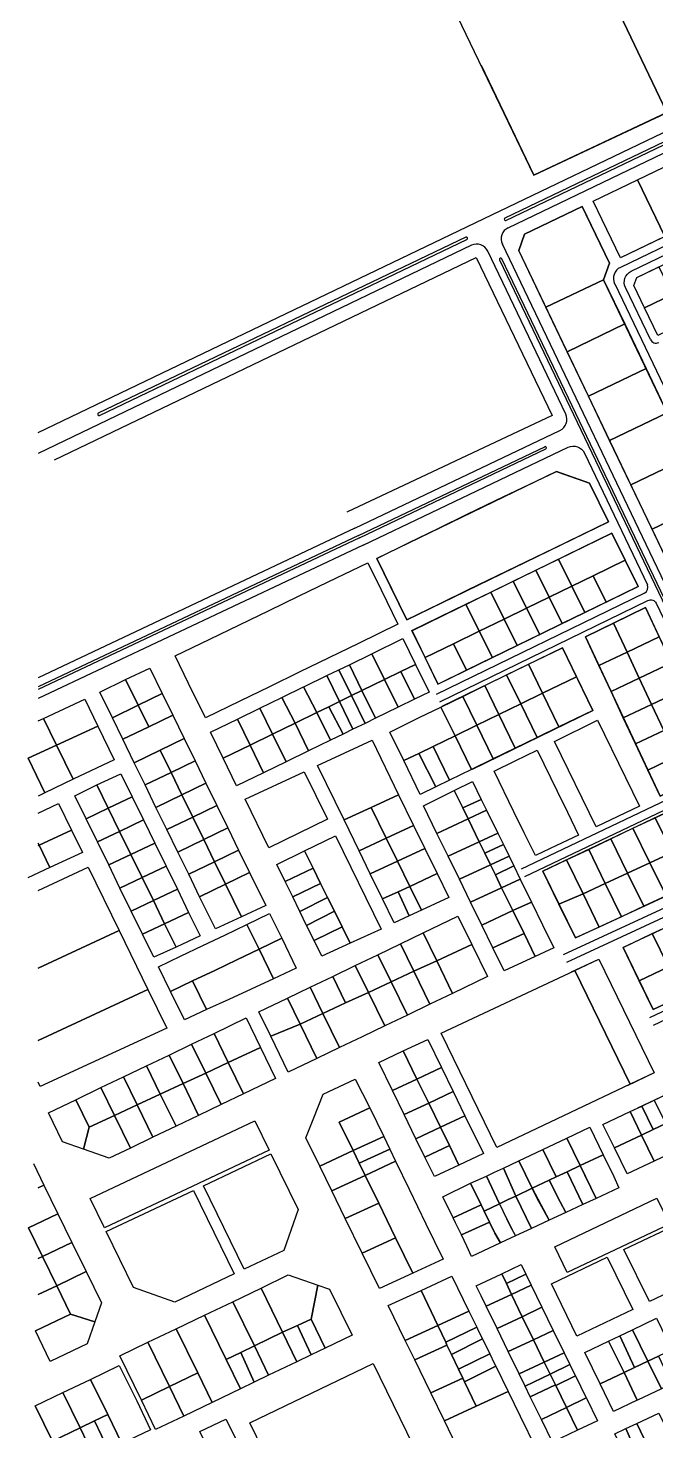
# Model space of a CAD drawing. Header units: metres. Extents: x 678805 to 1359287, y 2747329 to 5497370.
# Drawn here: x 678805 to 679315, y 2747953 to 2749093 of the extents above; entities that cross this region are included whole.
import ezdxf

# ---------------------------------------------------------------- set-up
doc = ezdxf.new("R2010")
doc.units = ezdxf.units.M
for name, color, linetype in [('00_XREF_TWQ_URBAN CONTEXT', 7, 'Continuous'), ('XREF_MON_EIT SUPPORT$0$02-L-Material Change', 253, 'Continuous'), ('XREF_MON_EIT SUPPORT$0$L-Límite Acera', 9, 'Continuous'), ('XREF_MON_EIT SUPPORT$0$L-Límite Parcela', 5, 'Continuous'), ('XREF_MON_URBAN CONTEXT$0$Parcel', 7, 'Continuous'), ('XREF_MON_URBAN CONTEXT$0$XREF_MON_EIT SUPPORT', 7, 'Continuous')]:
    doc.layers.add(name, color=color, linetype=linetype)

# ---------------------------------------------------------------- blocks, each defined once
blk = doc.blocks.new('XREF_MON_EIT SUPPORT')
at = {"layer": 'XREF_MON_EIT SUPPORT$0$02-L-Material Change', "color": 254}
blk.add_arc((679161.1, 2748922.3), 1, 295.5855, 115.5855, dxfattribs=at)
at = {"layer": 'XREF_MON_EIT SUPPORT$0$L-Límite Acera'}
for p, q in [((679524.1, 2749013), (679286.5, 2748898.7)), ((679356.3, 2748571.3), (679190.5, 2748917.6)), ((679281.8, 2748885.4), (679418.1, 2748600.9)), ((679070.5, 2748686.7), (678812.9, 2748565.3)), ((679073.4, 2748680.8), (678812.9, 2748558)), ((679074.3, 2748679), (678812.9, 2748555.8)), ((679077.2, 2748673), (678812.9, 2748548.5)), ((679306.1, 2748634.1), (679136.6, 2748551.6))]:
    blk.add_line(p, q, dxfattribs=at)
for points in [[(679188.7, 2748944.6), (679941.7, 2749305.6, 0.413752), (679946.4, 2749319), (679773.4, 2749681.3)], [(679192.1, 2748937.4, 0.414072), (679193.4, 2748936.9), (679944.9, 2749296.7, 0.413894), (679945.3, 2749298), (679945.3, 2749298, 0.414533), (679944, 2749298.5), (679192.6, 2748938.7, 0.414356), (679192.1, 2748937.4), (679192.1, 2748937.4)], [(679195.2, 2748930.9), (679552.3, 2749102.1, -0.414301), (679558.9, 2749099.7), (679582.8, 2749049.8, -0.414214), (679580.5, 2749043.1), (679527.7, 2749017.9)], [(679310.9, 2748840), (679290.6, 2748882.3, -0.413781), (679295.3, 2748895.6), (679514.7, 2749001.1, -0.414646), (679528, 2748996.4), (679548.5, 2748953.8)], [(679070.5, 2748686.7), (679237.3, 2748766.2, 0.414714), (679242, 2748779.5), (679178.6, 2748911.9, 0.414343), (679165.3, 2748916.6), (678812.9, 2748747.6)], [(679160.7, 2748923.2), (678861.9, 2748780.2, 0.414356), (678861.5, 2748778.8), (678861.5, 2748778.8)], [(678861.5, 2748778.8, 0.414072), (678862.8, 2748778.4), (679161.6, 2748921.4)], [(679188.2, 2748904.9), (679638.9, 2747963.6, 0.412975), (679640.3, 2747963.1), (679640.3, 2747963.1, 0.415453), (679640.7, 2747964.4), (679190, 2748905.7)], [(679310.9, 2748840, 0.414214), (679317.6, 2748837.6)], [(679077.2, 2748673), (679243.9, 2748752.5, -0.413714), (679257.2, 2748747.8), (679308.4, 2748640.8)], [(679139.5, 2748545.7), (679308.9, 2748628.1, -0.41606), (679315.6, 2748625.8), (679377.3, 2748496.9, -0.415122), (679375, 2748490.2), (679205.8, 2748409.8)], [(679208.7, 2748403.9), (679377.9, 2748484.2, -0.413305), (679384.5, 2748481.9), (679409.4, 2748429.8, -0.418094), (679404.6, 2748416.4), (679239.9, 2748340.2)], [(679242.8, 2748334.3), (679407.7, 2748410.6, -0.410344), (679420.9, 2748405.8), (679443.9, 2748357.8, -0.415536), (679441.6, 2748351.1), (679310.2, 2748288.9)], [(679326.4, 2748163.2), (679493.6, 2748242.4, 0.41547), (679496, 2748249), (679451.1, 2748342.8, 0.412893), (679444.5, 2748345.1), (679313, 2748282.9)]]:
    blk.add_lwpolyline(points, format="xyb", dxfattribs=at)
for points in [[(678812.9, 2748764.5), (679188.7, 2748944.6)], [(679073.4, 2748680.8), (679224.9, 2748753)], [(679074.3, 2748679), (679225.7, 2748751.2)]]:
    blk.add_lwpolyline(points, dxfattribs=at)
for centre, radius, start, end in [((679199.5, 2748921.9), 10, 115.6133, 205.588), ((679189.1, 2748905.3), 1, 25.588, 205.588), ((679290.8, 2748889.7), 10, 115.6807, 205.5961), ((679225.3, 2748752.1), 1, 295.4902, 115.4902), ((679303.9, 2748638.6), 5, 295.949, 25.588)]:
    blk.add_arc(centre, radius, start, end, dxfattribs=at)
at = {"layer": 'XREF_MON_EIT SUPPORT$0$L-Límite Parcela'}
for points in [[(679173.1, 2749062.9), (679216.1, 2748973.7), (679449.3, 2749083.1), (679406.3, 2749171.1)], [(679297.3, 2748883.9), (679299.7, 2748890.5), (679516.1, 2748994.2), (679522.8, 2748991.9)], [(679258.6, 2748941.4), (679255.4, 2748948.2), (679208.5, 2748925.7), (679203.8, 2748912.4)], [(679413.2, 2748595.6), (679272.8, 2748888.7), (679277.5, 2748902.1), (679258.6, 2748941.4)], [(678826.2, 2748742.4), (679169.1, 2748906.8), (679230.9, 2748778.4)], [(679413.2, 2748595.6), (679375.3, 2748577.5), (679362, 2748582.2), (679203.8, 2748912.4)], [(679230.9, 2748778.4), (679064.1, 2748699.8)], [(679166.1, 2748491.1), (679264.1, 2748538.8), (679239.3, 2748589.5), (679141.3, 2748541.9)], [(679246.7, 2748326.3), (679268.9, 2748336.8), (679314, 2748244.3), (679291.9, 2748233.8)], [(679300.7, 2748215.8), (679373.1, 2748250), (679397.7, 2748261.7), (679417.3, 2748221.6), (679392.7, 2748209.9), (679323.9, 2748177.4)]]:
    blk.add_lwpolyline(points, dxfattribs=at)
for points in [[(679264.4, 2748952.5), (679543.9, 2749086.7), (679557.2, 2749082.1), (679575.1, 2749044.7), (679286.5, 2748906.4)], [(679112.7, 2748612.3), (679276.8, 2748692.1), (679261.4, 2748723.5), (679234.5, 2748732.8), (679088.3, 2748662.2)], [(679301, 2748639.4), (679279.4, 2748682.7), (679117, 2748603.5), (679138.1, 2748560.1)], [(679258, 2748598.6), (679318.8, 2748469), (679367.9, 2748492.3), (679306.9, 2748622.4)], [(679249.9, 2748353.9), (679381.4, 2748414.7), (679390.8, 2748441.1), (679372.7, 2748479.1), (679223.4, 2748408.1)], [(679433.1, 2748352.5), (679420, 2748379.3), (679383.5, 2748390.5), (679288.6, 2748346.1), (679313.2, 2748295.7)]]:
    blk.add_lwpolyline(points, close=True, dxfattribs=at)
blk = doc.blocks.new('XREF_MON_URBAN CONTEXT')
at = {"layer": 'XREF_MON_URBAN CONTEXT$0$Parcel'}
for points in [[(679324.3, 2749024.4), (679239.1, 2749202.6), (679362.9, 2749259.9), (679449.3, 2749083.1), (679324.3, 2749024.4)], [(679324.3, 2749024.4), (679216.1, 2748973.7), (679130.1, 2749152.2), (679239.1, 2749202.6), (679324.3, 2749024.4)], [(679358.7, 2748941), (679322.6, 2748923.7), (679300.4, 2748969.8), (679336.5, 2748987.2), (679358.7, 2748941)], [(679322.6, 2748923.7), (679286.5, 2748906.4), (679264.4, 2748952.5), (679300.4, 2748969.8), (679322.6, 2748923.7)], [(679272.8, 2748888.7), (679225.9, 2748866.3), (679203.8, 2748912.4), (679208.5, 2748925.7), (679255.4, 2748948.2), (679277.5, 2748902.1), (679272.8, 2748888.7)], [(679328.5, 2748876.6), (679306, 2748865.8), (679297.3, 2748883.9), (679299.7, 2748890.5), (679317.7, 2748899.2), (679328.5, 2748876.6)], [(679290.1, 2748852.7), (679243.2, 2748830.2), (679225.9, 2748866.3), (679272.8, 2748888.7), (679290.1, 2748852.7)], [(679339.3, 2748854.1), (679316.8, 2748843.3), (679306, 2748865.8), (679328.5, 2748876.6), (679339.3, 2748854.1)], [(679307.4, 2748816.6), (679260.5, 2748794.1), (679243.2, 2748830.2), (679290.1, 2748852.7), (679307.4, 2748816.6)], [(679324.6, 2748780.5), (679277.7, 2748758.1), (679260.5, 2748794.1), (679307.4, 2748816.6), (679324.6, 2748780.5)], [(679341.9, 2748744.5), (679295, 2748722), (679277.7, 2748758.1), (679324.6, 2748780.5), (679341.9, 2748744.5)], [(679359.2, 2748708.4), (679312.3, 2748685.9), (679295, 2748722), (679341.9, 2748744.5), (679359.2, 2748708.4)], [(679139.2, 2748625.2), (679112.7, 2748612.3), (679099.4, 2748639.5), (679088.3, 2748662.2), (679114.8, 2748675.1), (679138.3, 2748686.6), (679161.8, 2748698.1), (679185.3, 2748709.6), (679234.5, 2748732.8), (679235.8, 2748732.3), (679261.4, 2748723.5), (679276.8, 2748692.1), (679232.2, 2748670.4), (679209.7, 2748659.5), (679186.2, 2748648.1), (679162.7, 2748636.6), (679139.2, 2748625.2)], [(679376.5, 2748672.3), (679329.6, 2748649.8), (679312.3, 2748685.9), (679359.2, 2748708.4), (679376.5, 2748672.3)], [(679290.3, 2748660.9), (679264.3, 2748648.2), (679246.9, 2748639.7), (679236, 2748661.6), (679279.4, 2748682.7), (679290.3, 2748660.9)], [(678977.1, 2748546.3), (678949, 2748532.6), (678935.3, 2748560.6), (678924.3, 2748583.1), (678952.5, 2748596.7), (678976.6, 2748608.3), (679000.7, 2748619.9), (679024.8, 2748631.6), (679048.9, 2748643.2), (679081.1, 2748658.7), (679091.9, 2748636.8), (679105.5, 2748608.8), (679073.4, 2748593.1), (679049.3, 2748581.4), (679025.2, 2748569.7), (679001.2, 2748558), (678977.1, 2748546.3)], [(679228.5, 2748630.8), (679210.2, 2748621.9), (679199.3, 2748643.8), (679217.6, 2748652.7), (679228.5, 2748630.8)], [(679246.9, 2748639.7), (679228.5, 2748630.8), (679217.6, 2748652.7), (679236, 2748661.6), (679246.9, 2748639.7)], [(679274.9, 2748626.7), (679264.3, 2748648.2), (679290.3, 2748660.9), (679301, 2748639.4), (679274.9, 2748626.7)], [(679210.2, 2748621.9), (679191.9, 2748613), (679181, 2748634.9), (679199.3, 2748643.8), (679210.2, 2748621.9)], [(679274.9, 2748626.7), (679257.5, 2748618.3), (679246.9, 2748639.7), (679264.3, 2748648.2), (679274.9, 2748626.7)], [(679191.9, 2748613), (679171.7, 2748603.2), (679160.8, 2748625.1), (679181, 2748634.9), (679191.9, 2748613)], [(679239.2, 2748609.3), (679220.9, 2748600.4), (679210.2, 2748621.9), (679228.5, 2748630.8), (679239.2, 2748609.3)], [(679257.5, 2748618.3), (679239.2, 2748609.3), (679228.5, 2748630.8), (679246.9, 2748639.7), (679257.5, 2748618.3)], [(679171.7, 2748603.2), (679150.6, 2748592.9), (679127.6, 2748581.7), (679116.9, 2748603.7), (679139.7, 2748614.8), (679160.8, 2748625.1), (679171.7, 2748603.2)], [(679220.9, 2748600.4), (679202.5, 2748591.5), (679191.9, 2748613), (679210.2, 2748621.9), (679220.9, 2748600.4)], [(679318.1, 2748598.6), (679291.9, 2748586.2), (679280.8, 2748609.7), (679306.9, 2748622.4), (679318.1, 2748598.6)], [(679202.5, 2748591.5), (679182.4, 2748581.7), (679171.7, 2748603.2), (679191.9, 2748613), (679202.5, 2748591.5)], [(679291.9, 2748586.2), (679268.9, 2748575.3), (679258, 2748598.6), (679280.8, 2748609.7), (679291.9, 2748586.2)], [(679119.9, 2748576.1), (679108, 2748570.3), (679094.6, 2748563.8), (679084.4, 2748584.8), (679109.6, 2748597.1), (679119.9, 2748576.1)], [(679182.4, 2748581.7), (679161.3, 2748571.4), (679150.6, 2748592.9), (679171.7, 2748603.2), (679182.4, 2748581.7)], [(679328, 2748577.4), (679301.8, 2748564.9), (679291.9, 2748586.2), (679318.1, 2748598.6), (679328, 2748577.4)], [(679094.6, 2748563.8), (679076.3, 2748554.9), (679066.1, 2748575.9), (679084.4, 2748584.8), (679094.6, 2748563.8)], [(679161.3, 2748571.4), (679138.2, 2748560.2), (679127.6, 2748581.7), (679150.6, 2748592.9), (679161.3, 2748571.4)], [(679250.7, 2748566.1), (679223.2, 2748552.7), (679211.6, 2748576.3), (679239.3, 2748589.5), (679250.7, 2748566.1)], [(679301.8, 2748564.9), (679278.9, 2748554), (679268.9, 2748575.3), (679291.9, 2748586.2), (679301.8, 2748564.9)], [(678913.9, 2748552.4), (678894.4, 2748543), (678884.1, 2748564), (678903.7, 2748573.2), (678913.9, 2748552.4)], [(679076.3, 2748554.9), (679067.8, 2748550.8), (679057.6, 2748571.8), (679066.1, 2748575.9), (679076.3, 2748554.9)], [(679118.9, 2748547.8), (679108, 2748570.3), (679119.9, 2748576.1), (679130.9, 2748553.6), (679118.9, 2748547.8)], [(679223.2, 2748552.7), (679205.4, 2748544), (679193.9, 2748567.6), (679211.6, 2748576.3), (679223.2, 2748552.7)], [(679338, 2748556.1), (679311.8, 2748543.7), (679301.8, 2748564.9), (679328, 2748577.4), (679338, 2748556.1)], [(678894.4, 2748543), (678873.3, 2748532.8), (678863.1, 2748553.6), (678884.1, 2748564), (678894.4, 2748543)], [(679058, 2748546), (679049.4, 2748541.8), (679039.7, 2748537.1), (679028.8, 2748557.8), (679029.5, 2748558.1), (679047.8, 2748567), (679058, 2748546)], [(679067.8, 2748550.8), (679058, 2748546), (679047.8, 2748567), (679057.6, 2748571.8), (679067.8, 2748550.8)], [(679105.7, 2748541.3), (679105.6, 2748541.3), (679087.3, 2748532.4), (679076.3, 2748554.9), (679094.6, 2748563.8), (679105.7, 2748541.3)], [(679118.9, 2748547.8), (679105.7, 2748541.3), (679094.6, 2748563.8), (679108, 2748570.3), (679118.9, 2748547.8)], [(679205.4, 2748544), (679187.6, 2748535.4), (679176.1, 2748558.9), (679193.9, 2748567.6), (679205.4, 2748544)], [(679236.5, 2748525.4), (679223.2, 2748552.7), (679250.7, 2748566.1), (679264.1, 2748538.8), (679236.5, 2748525.4)], [(679311.8, 2748543.7), (679288.8, 2748532.8), (679278.9, 2748554), (679301.8, 2748564.9), (679311.8, 2748543.7)], [(678922.4, 2748534.9), (678902.9, 2748525.5), (678894.4, 2748543), (678913.9, 2748552.4), (678922.4, 2748534.9)], [(679039.7, 2748537.1), (679021.9, 2748528.4), (679011.2, 2748549.2), (679011.6, 2748549.4), (679028.8, 2748557.8), (679039.7, 2748537.1)], [(679078.8, 2748528.2), (679069, 2748523.5), (679058, 2748546), (679067.8, 2748550.8), (679078.8, 2748528.2)], [(679087.3, 2748532.4), (679078.8, 2748528.2), (679067.8, 2748550.8), (679076.3, 2748554.9), (679087.3, 2748532.4)], [(679169.8, 2748526.7), (679152, 2748518.1), (679140.5, 2748541.5), (679158.3, 2748550.2), (679169.8, 2748526.7)], [(679187.6, 2748535.4), (679169.8, 2748526.7), (679158.3, 2748550.2), (679176.1, 2748558.9), (679187.6, 2748535.4)], [(679236.5, 2748525.4), (679218.7, 2748516.7), (679205.4, 2748544), (679223.2, 2748552.7), (679236.5, 2748525.4)], [(679348, 2748534.9), (679321.8, 2748522.4), (679311.8, 2748543.7), (679338, 2748556.1), (679348, 2748534.9)], [(678861.4, 2748526.1), (678827.8, 2748510.5), (678817.2, 2748532.3), (678850.8, 2748547.8), (678861.4, 2748526.1)], [(678902.9, 2748525.5), (678881.9, 2748515.3), (678873.3, 2748532.8), (678894.4, 2748543), (678902.9, 2748525.5)], [(679003.6, 2748519.5), (678985.3, 2748510.6), (678975, 2748531.6), (678993.3, 2748540.5), (679003.6, 2748519.5)], [(679021.9, 2748528.4), (679003.6, 2748519.5), (678993.3, 2748540.5), (679011.2, 2748549.2), (679021.9, 2748528.4)], [(679060.9, 2748519.5), (679050.8, 2748514.6), (679039.7, 2748537.1), (679049.4, 2748541.8), (679060.9, 2748519.5)], [(679069, 2748523.5), (679060.9, 2748519.5), (679049.4, 2748541.8), (679058, 2748546), (679069, 2748523.5)], [(679152, 2748518.1), (679134.2, 2748509.4), (679122.5, 2748503.8), (679110.3, 2748498), (679098.9, 2748521.2), (679122.8, 2748532.9), (679140.5, 2748541.5), (679152, 2748518.1)], [(679218.7, 2748516.7), (679200.9, 2748508.1), (679187.6, 2748535.4), (679205.4, 2748544), (679218.7, 2748516.7)], [(679321.8, 2748522.4), (679298.8, 2748511.5), (679288.8, 2748532.8), (679311.8, 2748543.7), (679321.8, 2748522.4)], [(678931.7, 2748515.9), (678912.2, 2748506.5), (678891.1, 2748496.3), (678881.9, 2748515.3), (678902.9, 2748525.5), (678922.4, 2748534.9), (678931.7, 2748515.9)], [(678985.3, 2748510.6), (678963.4, 2748500), (678953.1, 2748521), (678975, 2748531.6), (678985.3, 2748510.6)], [(679032.9, 2748505.9), (679014.6, 2748497), (679003.6, 2748519.5), (679021.9, 2748528.4), (679032.9, 2748505.9)], [(679050.8, 2748514.6), (679032.9, 2748505.9), (679021.9, 2748528.4), (679039.7, 2748537.1), (679050.8, 2748514.6)], [(679200.9, 2748508.1), (679183.1, 2748499.4), (679169.8, 2748526.7), (679187.6, 2748535.4), (679200.9, 2748508.1)], [(679302, 2748461), (679266.8, 2748444.3), (679232.9, 2748513.6), (679267.9, 2748530.9), (679302, 2748461)], [(678841.4, 2748482.8), (678827.8, 2748510.5), (678861.4, 2748526.1), (678874.8, 2748498.6), (678841.4, 2748482.8)], [(678940.6, 2748497.7), (678921.1, 2748488.3), (678912.2, 2748506.5), (678931.7, 2748515.9), (678940.6, 2748497.7)], [(679014.6, 2748497), (678996.3, 2748488.1), (678985.3, 2748510.6), (679003.6, 2748519.5), (679014.6, 2748497)], [(679165.4, 2748490.7), (679147.6, 2748482.1), (679134.2, 2748509.4), (679152, 2748518.1), (679165.4, 2748490.7)], [(679183.1, 2748499.4), (679165.4, 2748490.7), (679152, 2748518.1), (679169.8, 2748526.7), (679183.1, 2748499.4)], [(679331.7, 2748501.2), (679308.8, 2748490.2), (679298.8, 2748511.5), (679321.8, 2748522.4), (679331.7, 2748501.2)], [(678841.4, 2748482.8), (678818.5, 2748471.9), (678804.9, 2748499.9), (678827.8, 2748510.5), (678841.4, 2748482.8)], [(678921.1, 2748488.3), (678900, 2748478.2), (678891.1, 2748496.3), (678912.2, 2748506.5), (678921.1, 2748488.3)], [(678996.3, 2748488.1), (678974.4, 2748477.4), (678963.4, 2748500), (678985.3, 2748510.6), (678996.3, 2748488.1)], [(679106.1, 2748470.3), (679083.8, 2748459.9), (679061.8, 2748449.8), (679040.2, 2748494), (679084.5, 2748514.5), (679106.1, 2748470.3)], [(679147.6, 2748482.1), (679136.5, 2748476.7), (679122.5, 2748503.8), (679134.2, 2748509.4), (679147.6, 2748482.1)], [(679234.6, 2748429), (679217.3, 2748420.8), (679208.2, 2748439.2), (679199.9, 2748456.4), (679183.8, 2748489.4), (679201, 2748497.9), (679218.7, 2748506.6), (679235.1, 2748473.1), (679243.5, 2748456), (679252.5, 2748437.5), (679234.6, 2748429)], [(678949.4, 2748479.6), (678929.9, 2748470.2), (678921.1, 2748488.3), (678940.6, 2748497.7), (678949.4, 2748479.6)], [(679136.5, 2748476.7), (679123.7, 2748470.5), (679110.3, 2748498), (679122.5, 2748503.8), (679136.5, 2748476.7)], [(679341.7, 2748479.9), (679318.8, 2748469), (679308.8, 2748490.2), (679331.7, 2748501.2), (679341.7, 2748479.9)], [(678889.5, 2748468.5), (678870, 2748459.3), (678860.7, 2748478.2), (678880.3, 2748487.3), (678889.5, 2748468.5)], [(678929.9, 2748470.2), (678908.8, 2748460), (678900, 2748478.2), (678921.1, 2748488.3), (678929.9, 2748470.2)], [(679048.2, 2748450.3), (679000.5, 2748427), (678981.2, 2748466.7), (679029.3, 2748489), (679048.2, 2748450.3)], [(678870, 2748459.3), (678852, 2748450.7), (678842.9, 2748469.5), (678860.7, 2748478.2), (678870, 2748459.3)], [(678938.8, 2748452), (678917.7, 2748441.9), (678908.8, 2748460), (678929.9, 2748470.2), (678938.8, 2748452)], [(678958.3, 2748461.4), (678938.8, 2748452), (678929.9, 2748470.2), (678949.4, 2748479.6), (678958.3, 2748461.4)], [(679118.3, 2748445.3), (679096, 2748435), (679083.8, 2748459.9), (679106.1, 2748470.3), (679118.3, 2748445.3)], [(679158.3, 2748459.6), (679162.6, 2748450.6), (679137.3, 2748438.9), (679126.4, 2748461.2), (679151.4, 2748473.7), (679158.3, 2748459.6)], [(679173.3, 2748466.5), (679158.3, 2748459.6), (679151.4, 2748473.7), (679166.3, 2748480.9), (679173.3, 2748466.5)], [(678879.2, 2748440.5), (678861.2, 2748432), (678852, 2748450.7), (678870, 2748459.3), (678879.2, 2748440.5)], [(678898.7, 2748449.8), (678879.2, 2748440.5), (678870, 2748459.3), (678889.5, 2748468.5), (678898.7, 2748449.8)], [(678967.2, 2748443.3), (678947.7, 2748433.9), (678938.8, 2748452), (678958.3, 2748461.4), (678967.2, 2748443.3)], [(679096, 2748435), (679074, 2748424.8), (679061.8, 2748449.8), (679083.8, 2748459.9), (679096, 2748435)], [(679177.7, 2748457.6), (679162.6, 2748450.6), (679158.3, 2748459.6), (679173.3, 2748466.5), (679177.7, 2748457.6)], [(679346.6, 2748431.7), (679328.5, 2748423.3), (679314.8, 2748451.5), (679332.8, 2748460.1), (679346.6, 2748431.7)], [(678907.8, 2748431), (678888.3, 2748421.7), (678879.2, 2748440.5), (678898.7, 2748449.8), (678907.8, 2748431)], [(678947.7, 2748433.9), (678926.6, 2748423.7), (678917.7, 2748441.9), (678938.8, 2748452), (678947.7, 2748433.9)], [(679171.7, 2748432), (679146.4, 2748420.3), (679137.3, 2748438.9), (679162.6, 2748450.6), (679171.7, 2748432)], [(679186.8, 2748439), (679171.7, 2748432), (679162.6, 2748450.6), (679177.7, 2748457.6), (679186.8, 2748439)], [(679328.5, 2748423.3), (679310.4, 2748414.9), (679296.7, 2748443), (679314.8, 2748451.5), (679328.5, 2748423.3)], [(678822.6, 2748411.1), (678813.7, 2748429.3), (678840.2, 2748441.6), (678849.1, 2748423.3), (678822.6, 2748411.1)], [(678888.3, 2748421.7), (678870.4, 2748413.2), (678861.2, 2748432), (678879.2, 2748440.5), (678888.3, 2748421.7)], [(678976, 2748425.2), (678956.5, 2748415.7), (678947.7, 2748433.9), (678967.2, 2748443.3), (678976, 2748425.2)], [(679066.8, 2748349.6), (679060.1, 2748363), (679053.9, 2748375.6), (679048.2, 2748386.9), (679042.6, 2748398.2), (679036.5, 2748410.6), (679029.5, 2748424.6), (679054.8, 2748436.9), (679091.8, 2748361.1), (679066.8, 2748349.6)], [(679127.4, 2748426.6), (679105.1, 2748416.3), (679096, 2748435), (679118.3, 2748445.3), (679127.4, 2748426.6)], [(679191.3, 2748429.7), (679176.2, 2748422.8), (679171.7, 2748432), (679186.8, 2748439), (679191.3, 2748429.7)], [(679310.4, 2748414.9), (679292.3, 2748406.6), (679278.7, 2748434.4), (679296.7, 2748443), (679310.4, 2748414.9)], [(678917, 2748412.2), (678897.5, 2748403), (678888.3, 2748421.7), (678907.8, 2748431), (678917, 2748412.2)], [(678956.5, 2748415.7), (678935.4, 2748405.6), (678926.6, 2748423.7), (678947.7, 2748433.9), (678956.5, 2748415.7)], [(678984.9, 2748407), (678965.4, 2748397.6), (678956.5, 2748415.7), (678976, 2748425.2), (678984.9, 2748407)], [(679036.5, 2748410.6), (679013.9, 2748399.8), (679007.1, 2748413.7), (679029.5, 2748424.6), (679036.5, 2748410.6)], [(679105.1, 2748416.3), (679083.1, 2748406.1), (679074, 2748424.8), (679096, 2748435), (679105.1, 2748416.3)], [(679137.4, 2748406.2), (679115.1, 2748395.8), (679105.1, 2748416.3), (679127.4, 2748426.6), (679137.4, 2748406.2)], [(679176.2, 2748422.8), (679180.8, 2748413.4), (679155.5, 2748401.7), (679146.4, 2748420.3), (679171.7, 2748432), (679176.2, 2748422.8)], [(679195.9, 2748420.3), (679180.8, 2748413.4), (679176.2, 2748422.8), (679191.3, 2748429.7), (679195.9, 2748420.3)], [(679274.2, 2748398.2), (679256.1, 2748389.8), (679242.6, 2748417.3), (679260.7, 2748425.8), (679274.2, 2748398.2)], [(679292.3, 2748406.6), (679274.2, 2748398.2), (679260.7, 2748425.8), (679278.7, 2748434.4), (679292.3, 2748406.6)], [(678897.5, 2748403), (678879.5, 2748394.4), (678870.4, 2748413.2), (678888.3, 2748421.7), (678897.5, 2748403)], [(678965.4, 2748397.6), (678944.3, 2748387.4), (678935.4, 2748405.6), (678956.5, 2748415.7), (678965.4, 2748397.6)], [(679115.1, 2748395.8), (679105.7, 2748391.5), (679093.1, 2748385.6), (679083.1, 2748406.1), (679105.1, 2748416.3), (679115.1, 2748395.8)], [(679184.9, 2748405.1), (679189.9, 2748394.7), (679164.6, 2748383), (679155.5, 2748401.7), (679180.8, 2748413.4), (679184.9, 2748405.1)], [(679199.7, 2748412.6), (679184.9, 2748405.1), (679180.8, 2748413.4), (679195.9, 2748420.3), (679199.7, 2748412.6)], [(679256.1, 2748389.8), (679236.5, 2748381.4), (679223.4, 2748408.1), (679242.6, 2748417.3), (679256.1, 2748389.8)], [(679323.6, 2748388), (679305.5, 2748379.6), (679292.3, 2748406.6), (679310.4, 2748414.9), (679323.6, 2748388)], [(679341.7, 2748396.3), (679323.6, 2748388), (679310.4, 2748414.9), (679328.5, 2748423.3), (679341.7, 2748396.3)], [(678906.7, 2748384.2), (678888.7, 2748375.7), (678879.5, 2748394.4), (678897.5, 2748403), (678906.7, 2748384.2)], [(678926.2, 2748393.5), (678906.7, 2748384.2), (678897.5, 2748403), (678917, 2748412.2), (678926.2, 2748393.5)], [(678978.3, 2748371.1), (678965.4, 2748397.6), (678984.9, 2748407), (678998, 2748380.2), (678978.3, 2748371.1)], [(679042.6, 2748398.2), (679020, 2748387.2), (679013.9, 2748399.8), (679036.5, 2748410.6), (679042.6, 2748398.2)], [(679124.6, 2748376.5), (679115.1, 2748395.8), (679137.4, 2748406.2), (679146.9, 2748386.8), (679124.6, 2748376.5)], [(679205, 2748401.7), (679189.9, 2748394.7), (679184.9, 2748405.1), (679199.7, 2748412.6), (679205, 2748401.7)], [(679305.5, 2748379.6), (679287.4, 2748371.2), (679274.2, 2748398.2), (679292.3, 2748406.6), (679305.5, 2748379.6)], [(678935.3, 2748374.7), (678915.8, 2748365.4), (678906.7, 2748384.2), (678926.2, 2748393.5), (678935.3, 2748374.7)], [(678978.3, 2748371.1), (678957.1, 2748361.3), (678944.3, 2748387.4), (678965.4, 2748397.6), (678978.3, 2748371.1)], [(679048.2, 2748386.9), (679025.8, 2748375.4), (679020, 2748387.2), (679042.6, 2748398.2), (679048.2, 2748386.9)], [(679114.8, 2748371.9), (679102.6, 2748366.3), (679093.1, 2748385.6), (679105.7, 2748391.5), (679114.8, 2748371.9)], [(679124.6, 2748376.5), (679114.8, 2748371.9), (679105.7, 2748391.5), (679115.1, 2748395.8), (679124.6, 2748376.5)], [(679199, 2748376.1), (679173.7, 2748364.4), (679164.6, 2748383), (679189.9, 2748394.7), (679199, 2748376.1)], [(679214.1, 2748383.1), (679199, 2748376.1), (679189.9, 2748394.7), (679205, 2748401.7), (679214.1, 2748383.1)], [(679287.4, 2748371.2), (679269.2, 2748362.8), (679256.1, 2748389.8), (679274.2, 2748398.2), (679287.4, 2748371.2)], [(678915.8, 2748365.4), (678897.9, 2748356.9), (678888.7, 2748375.7), (678906.7, 2748384.2), (678915.8, 2748365.4)], [(679053.9, 2748375.6), (679031.3, 2748364.1), (679025.8, 2748375.4), (679048.2, 2748386.9), (679053.9, 2748375.6)], [(679217.2, 2748338.9), (679208.1, 2748357.5), (679199, 2748376.1), (679214.1, 2748383.1), (679223.2, 2748364.5), (679232.3, 2748345.8), (679217.2, 2748338.9)], [(679269.2, 2748362.8), (679249.9, 2748353.9), (679236.5, 2748381.4), (679256.1, 2748389.8), (679269.2, 2748362.8)], [(678925.1, 2748346.5), (678915.8, 2748365.4), (678935.3, 2748374.7), (678944.7, 2748355.6), (678925.1, 2748346.5)], [(679011.1, 2748353.7), (678992.6, 2748344.8), (678982.8, 2748364.9), (679001.2, 2748373.7), (679011.1, 2748353.7)], [(679060.1, 2748363), (679037.3, 2748351.8), (679031.3, 2748364.1), (679053.9, 2748375.6), (679060.1, 2748363)], [(679165.6, 2748348.6), (679137.1, 2748335.4), (679126, 2748358), (679154.3, 2748371.6), (679165.6, 2748348.6)], [(679208.1, 2748357.5), (679182.8, 2748345.8), (679173.7, 2748364.4), (679199, 2748376.1), (679208.1, 2748357.5)], [(679348.6, 2748341.4), (679325.5, 2748330.5), (679312.2, 2748357.6), (679335.5, 2748368.1), (679348.6, 2748341.4)], [(678925.1, 2748346.5), (678907, 2748338.2), (678897.9, 2748356.9), (678915.8, 2748365.4), (678925.1, 2748346.5)], [(678992.6, 2748344.8), (678974.6, 2748336.2), (678956.6, 2748327.6), (678938.6, 2748319), (678920.6, 2748310.4), (678910.8, 2748330.5), (678928.8, 2748339.1), (678946.8, 2748347.7), (678964.8, 2748356.3), (678982.8, 2748364.9), (678992.6, 2748344.8)], [(679066.8, 2748349.6), (679043.6, 2748339), (679037.3, 2748351.8), (679060.1, 2748363), (679066.8, 2748349.6)], [(679137.1, 2748335.4), (679118.5, 2748326.8), (679107.6, 2748349.2), (679126, 2748358), (679137.1, 2748335.4)], [(679217.2, 2748338.9), (679191.9, 2748327.2), (679182.8, 2748345.8), (679208.1, 2748357.5), (679217.2, 2748338.9)], [(679325.5, 2748330.5), (679301.7, 2748319.2), (679288.6, 2748346.1), (679312.2, 2748357.6), (679325.5, 2748330.5)], [(679004.3, 2748320.8), (678986.2, 2748312.4), (678968.1, 2748304), (678950, 2748295.7), (678938.6, 2748319), (678956.6, 2748327.6), (678974.6, 2748336.2), (678992.6, 2748344.8), (679004.3, 2748320.8)], [(679004.3, 2748320.8), (678992.6, 2748344.8), (679011.1, 2748353.7), (679022.8, 2748329.3), (679004.3, 2748320.8)], [(679118.5, 2748326.8), (679100, 2748318.2), (679089.2, 2748340.3), (679107.6, 2748349.2), (679118.5, 2748326.8)], [(679150, 2748308.9), (679137.1, 2748335.4), (679165.6, 2748348.6), (679178.3, 2748322.5), (679150, 2748308.9)], [(679100, 2748318.2), (679081.5, 2748309.7), (679070.9, 2748331.5), (679089.2, 2748340.3), (679100, 2748318.2)], [(679150, 2748308.9), (679131.6, 2748300.1), (679118.5, 2748326.8), (679137.1, 2748335.4), (679150, 2748308.9)], [(679294.5, 2748235), (679249.3, 2748327.6), (679268.9, 2748336.8), (679314, 2748244.3), (679294.5, 2748235)], [(679063, 2748301.1), (679044.5, 2748292.5), (679034.1, 2748313.9), (679052.5, 2748322.7), (679063, 2748301.1)], [(679081.5, 2748309.7), (679063, 2748301.1), (679052.5, 2748322.7), (679070.9, 2748331.5), (679081.5, 2748309.7)], [(679131.6, 2748300.1), (679113.2, 2748291.3), (679100, 2748318.2), (679118.5, 2748326.8), (679131.6, 2748300.1)], [(679294.5, 2748235), (679186.1, 2748183.7), (679140.8, 2748276.6), (679249.3, 2748327.6), (679294.5, 2748235)], [(679337, 2748307), (679313.2, 2748295.7), (679301.7, 2748319.2), (679325.5, 2748330.5), (679337, 2748307)], [(678950, 2748295.7), (678931.9, 2748287.3), (678920.6, 2748310.4), (678938.6, 2748319), (678950, 2748295.7)], [(679044.5, 2748292.5), (679026, 2748284), (679015.7, 2748305), (679034.1, 2748313.9), (679044.5, 2748292.5)], [(679113.2, 2748291.3), (679094.8, 2748282.5), (679081.5, 2748309.7), (679100, 2748318.2), (679113.2, 2748291.3)], [(679026, 2748284), (679002.1, 2748274), (678992.4, 2748293.9), (679015.7, 2748305), (679026, 2748284)], [(679094.8, 2748282.5), (679076.4, 2748273.7), (679058, 2748264.8), (679044.5, 2748292.5), (679063, 2748301.1), (679081.5, 2748309.7), (679094.8, 2748282.5)], [(678993.8, 2748264.8), (678967.6, 2748252.7), (678956, 2748276.4), (678982, 2748288.9), (678993.8, 2748264.8)], [(679058, 2748264.8), (679039.6, 2748256), (679026, 2748284), (679044.5, 2748292.5), (679058, 2748264.8)], [(679039.6, 2748256), (679016.3, 2748244.8), (679002.1, 2748274), (679026, 2748284), (679039.6, 2748256)], [(678949.2, 2748244.1), (678930.8, 2748235.6), (678919.4, 2748258.8), (678937.7, 2748267.6), (678949.2, 2748244.1)], [(678967.6, 2748252.7), (678949.2, 2748244.1), (678937.7, 2748267.6), (678956, 2748276.4), (678967.6, 2748252.7)], [(679140.9, 2748248.7), (679121, 2748239.3), (679109.9, 2748262.1), (679129.8, 2748271.4), (679140.9, 2748248.7)], [(678930.8, 2748235.6), (678912.3, 2748227.1), (678901.1, 2748250.1), (678919.4, 2748258.8), (678930.8, 2748235.6)], [(678979.9, 2748227.4), (678967.6, 2748252.7), (678993.8, 2748264.8), (679006, 2748239.8), (678979.9, 2748227.4)], [(679121, 2748239.3), (679101.1, 2748230), (679090, 2748252.7), (679109.9, 2748262.1), (679121, 2748239.3)], [(678912.3, 2748227.1), (678893.4, 2748218.3), (678882.3, 2748241), (678901.1, 2748250.1), (678912.3, 2748227.1)], [(678961.7, 2748218.6), (678943.4, 2748209.8), (678930.8, 2748235.6), (678949.2, 2748244.1), (678961.7, 2748218.6)], [(678979.9, 2748227.4), (678961.7, 2748218.6), (678949.2, 2748244.1), (678967.6, 2748252.7), (678979.9, 2748227.4)], [(679150.5, 2748229.1), (679130.6, 2748219.8), (679121, 2748239.3), (679140.9, 2748248.7), (679150.5, 2748229.1)], [(678875, 2748209.8), (678854.5, 2748200.3), (678843.7, 2748222.5), (678864, 2748232.3), (678875, 2748209.8)], [(678893.4, 2748218.3), (678875, 2748209.8), (678864, 2748232.3), (678882.3, 2748241), (678893.4, 2748218.3)], [(678943.4, 2748209.8), (678925.1, 2748201), (678912.3, 2748227.1), (678930.8, 2748235.6), (678943.4, 2748209.8)], [(679082.8, 2748215.8), (679057.8, 2748204.2), (679069.1, 2748181.1), (679041.9, 2748168.5), (679030.7, 2748191.4), (679037.2, 2748207.7), (679044.8, 2748227), (679070.8, 2748239.2), (679082.8, 2748215.8)], [(679130.6, 2748219.8), (679110.7, 2748210.4), (679101.1, 2748230), (679121, 2748239.3), (679130.6, 2748219.8)], [(678854.5, 2748200.3), (678849.8, 2748182.3), (678832.7, 2748188.3), (678821.3, 2748211.8), (678843.7, 2748222.5), (678854.5, 2748200.3)], [(678925.1, 2748201), (678906.3, 2748192), (678893.4, 2748218.3), (678912.3, 2748227.1), (678925.1, 2748201)], [(679140.1, 2748200.2), (679120.2, 2748190.8), (679110.7, 2748210.4), (679130.6, 2748219.8), (679140.1, 2748200.2)], [(679160, 2748209.5), (679140.1, 2748200.2), (679130.6, 2748219.8), (679150.5, 2748229.1), (679160, 2748209.5)], [(679323.3, 2748203.1), (679313.1, 2748198.3), (679304, 2748217.3), (679314, 2748222.1), (679323.3, 2748203.1)], [(679331.9, 2748207.2), (679323.3, 2748203.1), (679314, 2748222.1), (679322.7, 2748226.2), (679331.9, 2748207.2)], [(678888, 2748183.2), (678870.6, 2748174.9), (678849.8, 2748182.3), (678854.5, 2748200.3), (678875, 2748209.8), (678888, 2748183.2)], [(678906.3, 2748192), (678888, 2748183.2), (678875, 2748209.8), (678893.4, 2748218.3), (678906.3, 2748192)], [(679094, 2748192.6), (679069.1, 2748181.1), (679057.8, 2748204.2), (679082.8, 2748215.8), (679094, 2748192.6)], [(679155.2, 2748169.4), (679147.4, 2748185.2), (679140.1, 2748200.2), (679160, 2748209.5), (679175.1, 2748178.7), (679155.2, 2748169.4)], [(679303.6, 2748193.8), (679281.6, 2748183.4), (679272.3, 2748202.3), (679294.3, 2748212.8), (679303.6, 2748193.8)], [(679313.1, 2748198.3), (679303.6, 2748193.8), (679294.3, 2748212.8), (679304, 2748217.3), (679313.1, 2748198.3)], [(679000.8, 2748181.5), (678866.8, 2748118.5), (678855.2, 2748142.3), (678989.2, 2748205.3), (679000.8, 2748181.5)], [(679147.4, 2748185.2), (679127.5, 2748175.9), (679120.2, 2748190.8), (679140.1, 2748200.2), (679147.4, 2748185.2)], [(679272.4, 2748177.8), (679253.7, 2748169), (679242.9, 2748191.3), (679261.5, 2748200.1), (679272.4, 2748177.8)], [(679333.6, 2748182), (679313.9, 2748172.7), (679303.6, 2748193.8), (679313.1, 2748198.3), (679323.3, 2748203.1), (679333.6, 2748182)], [(679099, 2748182.2), (679074.1, 2748170.9), (679069.1, 2748181.1), (679094, 2748192.6), (679099, 2748182.2)], [(679253.7, 2748169), (679243.2, 2748164), (679234.2, 2748159.8), (679223.3, 2748182.1), (679242.9, 2748191.3), (679253.7, 2748169)], [(679313.9, 2748172.7), (679291.9, 2748162.2), (679281.6, 2748183.4), (679303.6, 2748193.8), (679313.9, 2748172.7)], [(679012.7, 2748100.1), (678980.5, 2748084.8), (678947.4, 2748152.6), (679002.3, 2748178.4), (679024.4, 2748133.3), (679012.7, 2748100.1)], [(679074.1, 2748170.9), (679078.9, 2748161), (679051.7, 2748148.4), (679041.9, 2748168.5), (679069.1, 2748181.1), (679074.1, 2748170.9)], [(679103.7, 2748172.5), (679078.9, 2748161), (679074.1, 2748170.9), (679099, 2748182.2), (679103.7, 2748172.5)], [(679155.2, 2748169.4), (679135.2, 2748160.2), (679127.5, 2748175.9), (679147.4, 2748185.2), (679155.2, 2748169.4)], [(679234.2, 2748159.8), (679228.6, 2748157.1), (679214.7, 2748150.5), (679203.8, 2748172.8), (679223.3, 2748182.1), (679234.2, 2748159.8)], [(679285.1, 2748150.9), (679266.7, 2748142.3), (679262.4, 2748151.2), (679261.1, 2748153.9), (679253.7, 2748169), (679272.4, 2748177.8), (679281.1, 2748160), (679285.1, 2748150.9)], [(679117.7, 2748081.6), (679103.7, 2748110.3), (679089.9, 2748138.5), (679078.9, 2748161), (679103.7, 2748172.5), (679114.6, 2748149.9), (679128.3, 2748121.7), (679142.2, 2748092.9), (679117.7, 2748081.6)], [(679201.4, 2748144.2), (679195.1, 2748141.3), (679188.2, 2748138), (679177.6, 2748160.5), (679184.2, 2748163.6), (679191.3, 2748166.9), (679201.4, 2748144.2)], [(679214.7, 2748150.5), (679201.4, 2748144.2), (679191.3, 2748166.9), (679203.8, 2748172.8), (679214.7, 2748150.5)], [(679255.9, 2748137.3), (679242, 2748130.8), (679237.6, 2748139.4), (679228.6, 2748157.1), (679234.2, 2748159.8), (679243.2, 2748164), (679255.9, 2748137.3)], [(679253.7, 2748169), (679262.4, 2748151.2), (679262.4, 2748151.2), (679262.4, 2748151.2), (679266.7, 2748142.3), (679255.9, 2748137.3), (679243.2, 2748164), (679253.7, 2748169)], [(679089.9, 2748138.5), (679062.7, 2748125.9), (679051.7, 2748148.4), (679078.9, 2748161), (679089.9, 2748138.5)], [(679173.1, 2748137.1), (679150.5, 2748126.4), (679142.1, 2748143.6), (679164.6, 2748154.6), (679173.1, 2748137.1)], [(679188.2, 2748138), (679175.6, 2748132), (679173.1, 2748137.1), (679164.6, 2748154.6), (679177.6, 2748160.5), (679188.2, 2748138)], [(679242, 2748130.8), (679228.4, 2748124.5), (679223.8, 2748132.9), (679218.7, 2748142.3), (679214.7, 2748150.5), (679228.6, 2748157.1), (679237.6, 2748139.4), (679242, 2748130.8)], [(678972.5, 2748081), (678924.1, 2748058.1), (678890.6, 2748069.8), (678868.3, 2748115.4), (678939.4, 2748148.8), (678972.5, 2748081)], [(679214.2, 2748117.9), (679201.2, 2748111.8), (679188.2, 2748138), (679195.1, 2748141.3), (679201.4, 2748144.2), (679214.2, 2748117.9)], [(679228.4, 2748124.5), (679214.2, 2748117.9), (679201.4, 2748144.2), (679214.7, 2748150.5), (679228.4, 2748124.5)], [(679326.4, 2748121.5), (679243.3, 2748082.1), (679233.1, 2748103.1), (679316.2, 2748142.4), (679326.4, 2748121.5)], [(678840.4, 2748106.5), (678816.5, 2748095.1), (678805.1, 2748118.5), (678829, 2748129.8), (678840.4, 2748106.5)], [(679103.7, 2748110.3), (679076.5, 2748097.7), (679062.7, 2748125.9), (679089.9, 2748138.5), (679103.7, 2748110.3)], [(679175.6, 2748132), (679180, 2748122.9), (679157.2, 2748112.7), (679153, 2748121.3), (679152.4, 2748122.4), (679150.5, 2748126.4), (679173.1, 2748137.1), (679175.6, 2748132)], [(679201.2, 2748111.8), (679189, 2748106.1), (679184.3, 2748114.2), (679180, 2748122.9), (679175.6, 2748132), (679188.2, 2748138), (679188.2, 2748138), (679196.5, 2748120.3), (679201.2, 2748111.8)], [(679189, 2748106.1), (679165.5, 2748095.2), (679161.7, 2748103.5), (679157.2, 2748112.7), (679180, 2748122.9), (679184.3, 2748114.2), (679189, 2748106.1)], [(679355.8, 2748080.1), (679310.1, 2748058.5), (679289.3, 2748100.9), (679335.1, 2748122.6), (679355.8, 2748080.1)], [(678852, 2748082.8), (678828.1, 2748071.4), (678816.5, 2748095.1), (678840.4, 2748106.5), (678852, 2748082.8)], [(679117.7, 2748081.6), (679090.5, 2748069), (679076.5, 2748097.7), (679103.7, 2748110.3), (679117.7, 2748081.6)], [(679296.5, 2748052), (679251, 2748030.5), (679230.3, 2748072.9), (679275.7, 2748094.5), (679296.5, 2748052)], [(678859, 2748042), (678839.4, 2748048.2), (678828.1, 2748071.4), (678852, 2748082.8), (678864.4, 2748057.4), (678859, 2748042)], [(679209.5, 2748080.8), (679193.7, 2748073.1), (679190, 2748081.1), (679205.8, 2748088.5), (679209.5, 2748080.8)], [(679040.5, 2748071.7), (679035, 2748044.1), (679023.8, 2748039), (679011.7, 2748033.6), (678994.2, 2748069.5), (679016.4, 2748080.1), (679040.5, 2748071.7)], [(679046.4, 2748020.7), (679035, 2748044.1), (679040.5, 2748071.7), (679049.9, 2748068.5), (679068.2, 2748031.1), (679046.4, 2748020.7)], [(679163.2, 2748050.8), (679137.9, 2748039.1), (679124.4, 2748067.6), (679149.3, 2748079.2), (679163.2, 2748050.8)], [(679193.7, 2748073.1), (679197.8, 2748064.2), (679177.3, 2748054.8), (679173.2, 2748063.1), (679169.3, 2748071.2), (679189.6, 2748080.9), (679190, 2748081.1), (679193.7, 2748073.1)], [(679214, 2748071.7), (679197.8, 2748064.2), (679193.7, 2748073.1), (679209.5, 2748080.8), (679214, 2748071.7)], [(679222.7, 2748053.9), (679206.6, 2748046.2), (679197.8, 2748064.2), (679214, 2748071.7), (679222.7, 2748053.9)], [(679011.7, 2748033.6), (678988.8, 2748022.5), (678971.2, 2748058.4), (678994.2, 2748069.5), (679011.7, 2748033.6)], [(679137.9, 2748039.1), (679111.5, 2748026.9), (679097.6, 2748055.2), (679124.4, 2748067.6), (679137.9, 2748039.1)], [(679206.6, 2748046.2), (679186.2, 2748036.6), (679177.3, 2748054.8), (679197.8, 2748064.2), (679206.6, 2748046.2)], [(678988.8, 2748022.5), (678977.7, 2748017.2), (678965.8, 2748011.5), (678948.2, 2748047.4), (678971.2, 2748058.4), (678988.8, 2748022.5)], [(679169.6, 2748037.8), (679144.4, 2748025.4), (679137.9, 2748039.1), (679163.2, 2748050.8), (679169.6, 2748037.8)], [(679231.8, 2748035.1), (679215.7, 2748027.5), (679206.6, 2748046.2), (679222.7, 2748053.9), (679231.8, 2748035.1)], [(678859, 2748042), (678852.8, 2748024.2), (678822.7, 2748009.9), (678810.7, 2748034.6), (678839.4, 2748048.2), (678859, 2748042)], [(678965.8, 2748011.5), (678977.5, 2747987.6), (678954.5, 2747976.5), (678942.8, 2748000.5), (678925.3, 2748036.4), (678948.2, 2748047.4), (678965.8, 2748011.5)], [(679035.1, 2748015.2), (679023.4, 2748009.6), (679011.7, 2748033.6), (679023.8, 2748039), (679035.1, 2748015.2)], [(679046.4, 2748020.7), (679035.1, 2748015.2), (679023.8, 2748039), (679035, 2748044.1), (679046.4, 2748020.7)], [(679144.4, 2748025.4), (679145.4, 2748023.2), (679119.2, 2748011.1), (679111.5, 2748026.9), (679137.9, 2748039.1), (679144.4, 2748025.4)], [(679174.2, 2748028.3), (679149.2, 2748015.4), (679145.4, 2748023.2), (679144.4, 2748025.4), (679169.6, 2748037.8), (679170.9, 2748035), (679174.2, 2748028.3)], [(679215.7, 2748027.5), (679195.3, 2748017.9), (679186.2, 2748036.6), (679206.6, 2748046.2), (679215.7, 2748027.5)], [(679328.3, 2748019.2), (679317.5, 2748014.1), (679308.9, 2748010.1), (679308.9, 2748010.1), (679296.3, 2748035.6), (679296.4, 2748035.6), (679315.8, 2748044.9), (679328.3, 2748019.2)], [(678942.8, 2748000.5), (678919.8, 2747989.4), (678902.2, 2748025.5), (678925.3, 2748036.4), (678942.8, 2748000.5)], [(679023.4, 2748009.6), (679000.4, 2747998.6), (678988.8, 2748022.5), (679011.7, 2748033.6), (679023.4, 2748009.6)], [(679180.2, 2748016), (679154.8, 2748003.6), (679149.2, 2748015.4), (679174.2, 2748028.3), (679180.2, 2748016)], [(679224.6, 2748009.3), (679204.2, 2747999.7), (679195.3, 2748017.9), (679215.7, 2748027.5), (679224.6, 2748009.3)], [(679240.7, 2748016.9), (679224.6, 2748009.3), (679215.7, 2748027.5), (679231.8, 2748035.1), (679240.7, 2748016.9)], [(679289.4, 2748000.9), (679289.4, 2748000.9), (679270, 2747991.7), (679257.5, 2748017.2), (679276.9, 2748026.4), (679289.4, 2748000.9)], [(679298, 2748004.9), (679289.4, 2748000.9), (679276.9, 2748026.4), (679286, 2748030.7), (679298, 2748004.9)], [(679308.9, 2748010.1), (679298, 2748004.9), (679286, 2748030.7), (679296.3, 2748035.6), (679308.9, 2748010.1)], [(678919.8, 2747989.4), (678896.9, 2747978.4), (678879.3, 2748014.3), (678902.2, 2748025.5), (678919.8, 2747989.4)], [(678988.7, 2747993), (678977.5, 2747987.6), (678965.8, 2748011.5), (678977.7, 2748017.2), (678988.7, 2747993)], [(679000.4, 2747998.6), (678988.7, 2747993), (678977.7, 2748017.2), (678988.8, 2748022.5), (679000.4, 2747998.6)], [(679149.2, 2748015.4), (679154.8, 2748003.6), (679158.2, 2747996.4), (679132.2, 2747984.4), (679119.2, 2748011.1), (679145.4, 2748023.2), (679149.2, 2748015.4)], [(679185.1, 2748006), (679159.6, 2747993.4), (679158.2, 2747996.4), (679154.8, 2748003.6), (679180.2, 2748016), (679183.9, 2748008.4), (679185.1, 2748006)], [(679245.4, 2748007.4), (679229.4, 2747999.6), (679224.6, 2748009.3), (679240.7, 2748016.9), (679245.4, 2748007.4)], [(678881.1, 2747943.1), (678869.6, 2747966.7), (678855.6, 2747995.3), (678878.9, 2748006.5), (678893.1, 2747977.9), (678904.4, 2747954.3), (678881.1, 2747943.1)], [(679150.3, 2747875.5), (679049.9, 2747827.2), (678985.1, 2747960), (679085.5, 2748008.2), (679150.3, 2747875.5)], [(679195.1, 2747985.5), (679169.1, 2747973.4), (679159.6, 2747993.4), (679185.1, 2748006), (679195.1, 2747985.5)], [(679229.4, 2747999.6), (679209, 2747989.8), (679204.2, 2747999.7), (679224.6, 2748009.3), (679229.4, 2747999.6)], [(679250, 2747998.1), (679233.9, 2747990.3), (679233.6, 2747990.9), (679229.4, 2747999.6), (679245.4, 2748007.4), (679249.7, 2747998.5), (679250, 2747998.1)], [(679319.8, 2747987.7), (679300.3, 2747978.5), (679300.1, 2747978.4), (679289.4, 2748000.9), (679289.4, 2748000.9), (679298, 2748004.9), (679308.9, 2748010.1), (679308.9, 2748010.1), (679319.8, 2747987.7)], [(679328.1, 2747991.7), (679319.8, 2747987.7), (679308.9, 2748010.1), (679317.5, 2748014.1), (679328.1, 2747991.7)], [(678869.6, 2747966.7), (678858.8, 2747961.5), (678847, 2747955.8), (678833, 2747984.5), (678855.6, 2747995.3), (678869.6, 2747966.7)], [(678954.5, 2747976.5), (678931.5, 2747965.5), (678919.8, 2747989.4), (678942.8, 2748000.5), (678954.5, 2747976.5)], [(679159.6, 2747993.4), (679169.1, 2747973.4), (679143.4, 2747961.5), (679132.2, 2747984.4), (679158.2, 2747996.4), (679159.6, 2747993.4)], [(679233.6, 2747990.9), (679213.2, 2747981.2), (679209, 2747989.8), (679229.4, 2747999.6), (679233.6, 2747990.9)], [(679258.6, 2747980.2), (679242.6, 2747972.4), (679233.9, 2747990.3), (679250, 2747998.1), (679258.6, 2747980.2)], [(679300.1, 2747978.4), (679280.9, 2747969.3), (679270, 2747991.7), (679289.4, 2748000.9), (679300.1, 2747978.4)], [(678847, 2747955.8), (678824.5, 2747945), (678810.5, 2747973.7), (678833, 2747984.5), (678847, 2747955.8)], [(678931.5, 2747965.5), (678908.5, 2747954.5), (678896.9, 2747978.4), (678919.8, 2747989.4), (678931.5, 2747965.5)], [(679143.4, 2747961.5), (679169.1, 2747973.4), (679195.1, 2747985.5), (679204.9, 2747965.4), (679217.6, 2747939.5), (679191.1, 2747927), (679166.1, 2747915.1), (679153.2, 2747941.4), (679143.4, 2747961.5)], [(679233.9, 2747990.3), (679242.6, 2747972.4), (679242.6, 2747972.4), (679222.2, 2747962.8), (679213.2, 2747981.2), (679233.6, 2747990.9), (679233.9, 2747990.3)], [(679251.6, 2747953.9), (679242.6, 2747972.4), (679242.6, 2747972.4), (679258.6, 2747980.2), (679258.8, 2747980), (679267.8, 2747961.5), (679251.6, 2747953.9)], [(679251.6, 2747953.9), (679231.2, 2747944.3), (679222.2, 2747962.8), (679242.6, 2747972.4), (679251.6, 2747953.9)], [(678870.2, 2747937.8), (678858.5, 2747932.2), (678847, 2747955.8), (678858.8, 2747961.5), (678870.2, 2747937.8)], [(678881.1, 2747943.1), (678870.2, 2747937.8), (678858.8, 2747961.5), (678869.6, 2747966.7), (678881.1, 2747943.1)], [(678974.7, 2747944.7), (678953.4, 2747934.4), (678944.4, 2747952.9), (678965.6, 2747963), (678974.7, 2747944.7)], [(679311.6, 2747935.2), (679301.7, 2747930.6), (679290.8, 2747955.3), (679299.8, 2747959.5), (679311.6, 2747935.2)], [(679329.7, 2747943.5), (679311.6, 2747935.2), (679299.8, 2747959.5), (679317.7, 2747967.9), (679329.7, 2747943.5)], [(678858.5, 2747932.2), (678836, 2747921.4), (678824.5, 2747945), (678847, 2747955.8), (678858.5, 2747932.2)], [(679301.7, 2747930.6), (679293.6, 2747926.9), (679281.8, 2747951.1), (679290.8, 2747955.3), (679301.7, 2747930.6)]]:
    blk.add_lwpolyline(points, close=True, dxfattribs=at)
for points in [[(678812.9, 2748530.3), (678817.2, 2748532.3), (678827.8, 2748510.5), (678804.9, 2748499.9)], [(678804.9, 2748499.9), (678818.5, 2748471.9), (678812.9, 2748469.2)], [(678812.9, 2748455.2), (678829.6, 2748463.2), (678840.2, 2748441.6), (678813.7, 2748429.3), (678812.9, 2748430.9)], [(678812.9, 2748429), (678813.7, 2748429.3), (678822.6, 2748411.1), (678804.7, 2748402.8)], [(678812.9, 2748430.9), (678813.7, 2748429.3), (678812.9, 2748429)], [(678812.9, 2748392.4), (678853.7, 2748411.3), (678878.8, 2748359.9), (678812.9, 2748329.4)], [(678812.9, 2748329.4), (678878.8, 2748359.9), (678902.2, 2748312.1), (678812.9, 2748270.7)], [(678812.9, 2748270.7), (678902.2, 2748312.1), (678917.6, 2748280.7), (678814.7, 2748233.1), (678812.9, 2748236.7)], [(678809.1, 2748170.7), (678817.7, 2748153), (678812.9, 2748150.8)], [(678812.9, 2748150.8), (678817.7, 2748153), (678829, 2748129.8), (678805.1, 2748118.5)], [(678805.1, 2748118.5), (678816.5, 2748095.1), (678812.9, 2748093.4)], [(678812.9, 2748093.4), (678816.5, 2748095.1), (678828.1, 2748071.4), (678812.9, 2748064.2)], [(678812.9, 2748064.2), (678828.1, 2748071.4), (678839.4, 2748048.2), (678810.7, 2748034.6)], [(678810.5, 2747973.7), (678824.5, 2747945), (678812.8, 2747939.4)]]:
    blk.add_lwpolyline(points, dxfattribs=at)
at = {"layer": 'XREF_MON_URBAN CONTEXT$0$XREF_MON_EIT SUPPORT'}
blk.add_blockref('XREF_MON_EIT SUPPORT', (0, 0), dxfattribs=at)

msp = doc.modelspace()

# ---------------------------------------------------------------- block references
at = {"layer": '00_XREF_TWQ_URBAN CONTEXT'}
msp.add_blockref('XREF_MON_URBAN CONTEXT', (0, 0), dxfattribs=at)

doc.saveas('drawing.dxf')
